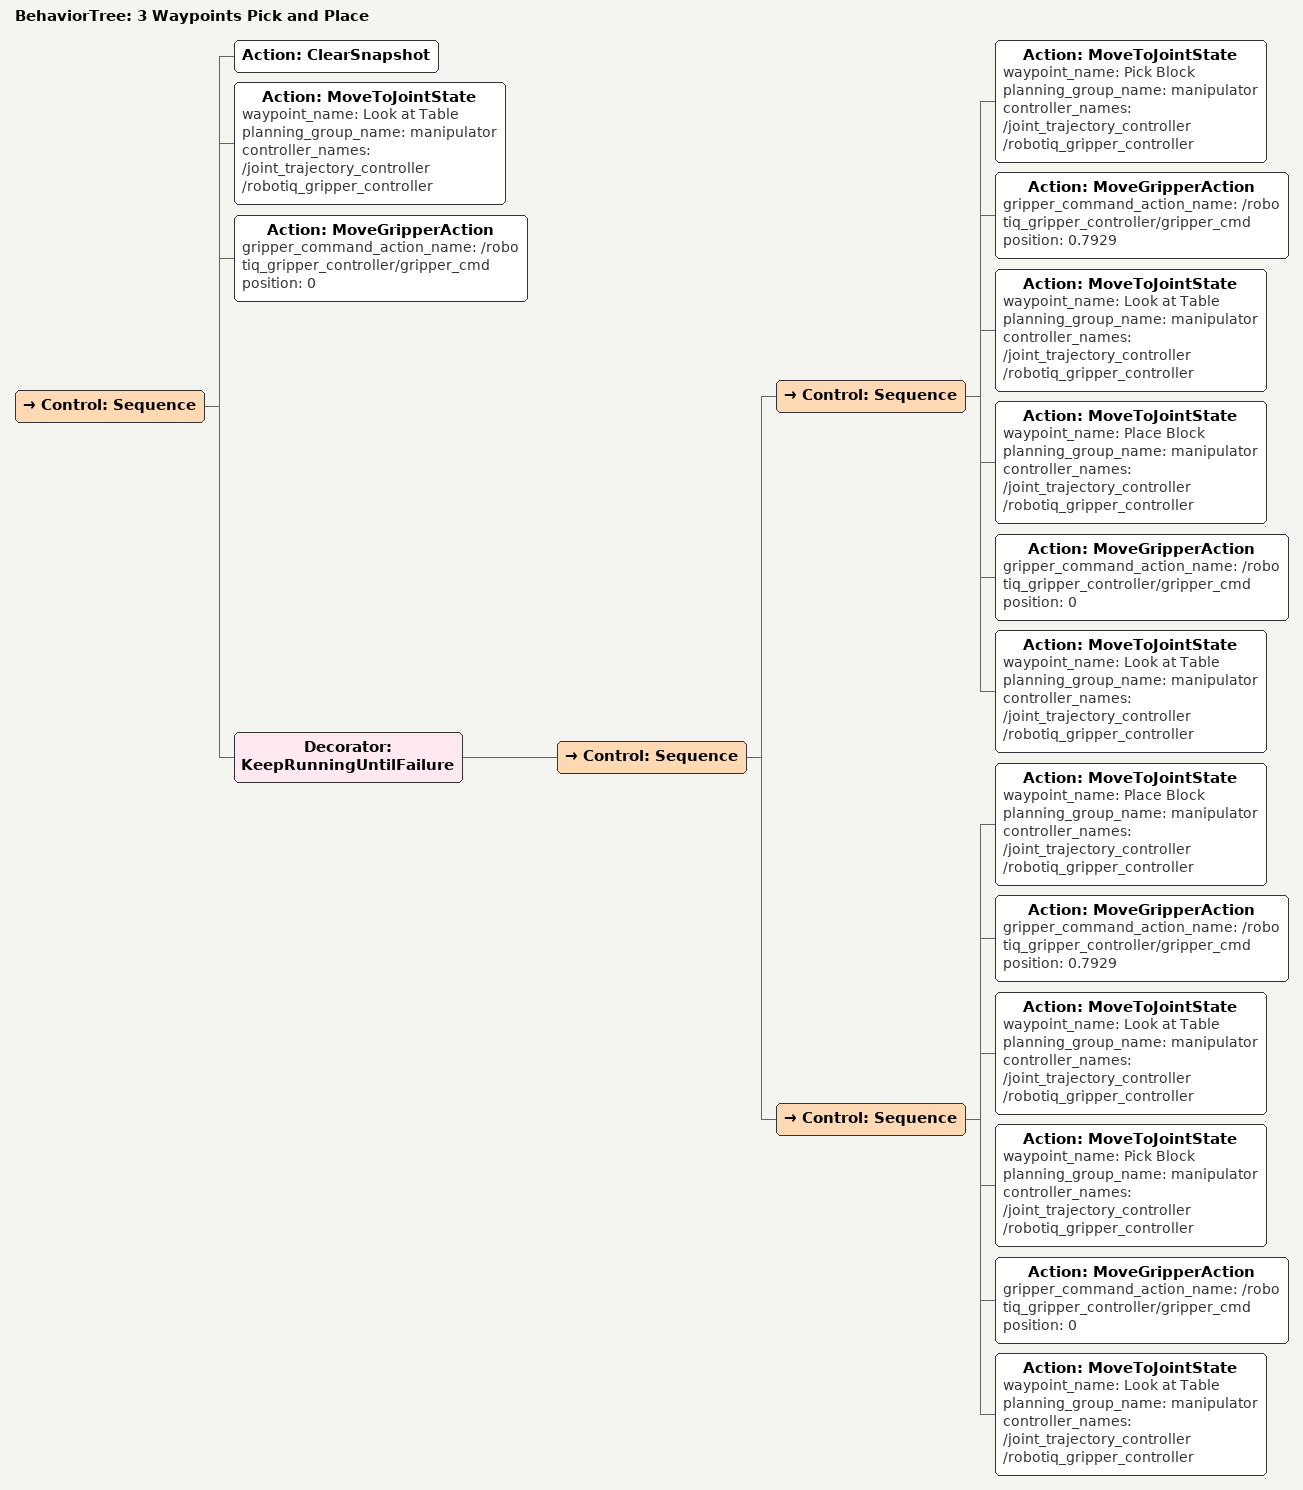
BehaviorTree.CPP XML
<?xml version="1.0"?>
<root BTCPP_format="4" main_tree_to_execute="3 Waypoints Pick and Place">
    <BehaviorTree ID="3 Waypoints Pick and Place" _description="Repeatedly grab a small object, place it at desired destination, and then navigate to specified waypoint until failure">
        <Control ID="Sequence">
            <!-- Clear snapshot, move to center pose, and open gripper -->
            <Action ID="ClearSnapshot" />
            <Action ID="MoveToJointState" waypoint_name="Look at Table" planning_group_name="manipulator" controller_names="/joint_trajectory_controller /robotiq_gripper_controller"/>
            <Action ID="MoveGripperAction" gripper_command_action_name="/robotiq_gripper_controller/gripper_cmd" position="0"/>
            <!-- Keep executing the pick and place sequence until failure -->
            <Decorator ID="KeepRunningUntilFailure">
                <Control ID="Sequence">
                    <!-- Pick object from "Grab", put it down at "Place", and go back to center pose -->
                    <Control ID="Sequence">
                        <Action ID="MoveToJointState" waypoint_name="Pick Block" planning_group_name="manipulator" controller_names="/joint_trajectory_controller /robotiq_gripper_controller"/>
                        <Action ID="MoveGripperAction" gripper_command_action_name="/robotiq_gripper_controller/gripper_cmd" position="0.7929"/>
                        <Action ID="MoveToJointState" waypoint_name="Look at Table" planning_group_name="manipulator" controller_names="/joint_trajectory_controller /robotiq_gripper_controller"/>
                        <Action ID="MoveToJointState" waypoint_name="Place Block" planning_group_name="manipulator" controller_names="/joint_trajectory_controller /robotiq_gripper_controller"/>
                        <Action ID="MoveGripperAction" gripper_command_action_name="/robotiq_gripper_controller/gripper_cmd" position="0"/>
                        <Action ID="MoveToJointState" waypoint_name="Look at Table" planning_group_name="manipulator" controller_names="/joint_trajectory_controller /robotiq_gripper_controller"/>
                    </Control>
                    <!-- Pick object from "Place", put it down at "Grab", and go back to center pose -->
                    <Control ID="Sequence">
                        <Action ID="MoveToJointState" waypoint_name="Place Block" planning_group_name="manipulator" controller_names="/joint_trajectory_controller /robotiq_gripper_controller"/>
                        <Action ID="MoveGripperAction" gripper_command_action_name="/robotiq_gripper_controller/gripper_cmd" position="0.7929"/>
                        <Action ID="MoveToJointState" waypoint_name="Look at Table" planning_group_name="manipulator" controller_names="/joint_trajectory_controller /robotiq_gripper_controller"/>
                        <Action ID="MoveToJointState" waypoint_name="Pick Block" planning_group_name="manipulator" controller_names="/joint_trajectory_controller /robotiq_gripper_controller"/>
                        <Action ID="MoveGripperAction" gripper_command_action_name="/robotiq_gripper_controller/gripper_cmd" position="0"/>
                        <Action ID="MoveToJointState" waypoint_name="Look at Table" planning_group_name="manipulator" controller_names="/joint_trajectory_controller /robotiq_gripper_controller"/>
                    </Control>
                </Control>
            </Decorator>
        </Control>
    </BehaviorTree>
</root>
